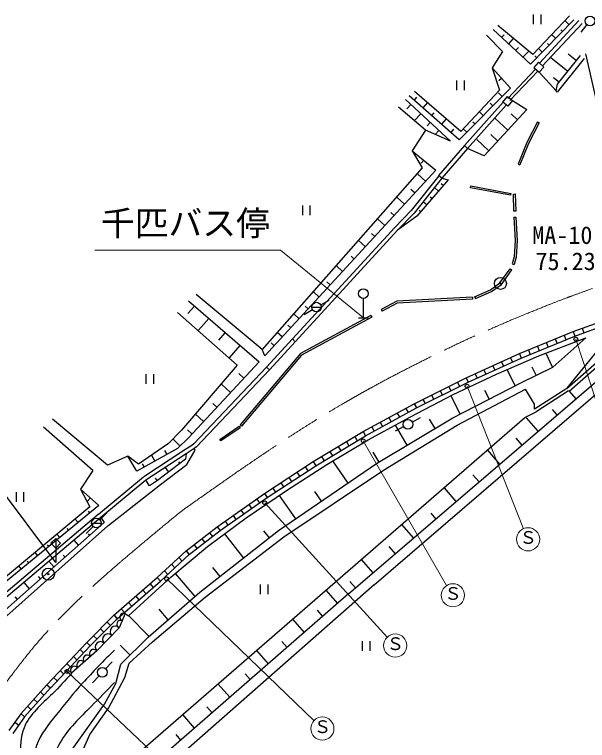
# Model space of a CAD drawing. Units: millimetres, scale not verified. Extents: x 40000 to 680000, y 20000 to 380000.
# Drawn here: x 97635 to 156975, y 243938 to 319103 of the extents above; entities that cross this region are included whole.
import ezdxf
from ezdxf.enums import TextEntityAlignment as Align

# ---------------------------------------------------------------- set-up
doc = ezdxf.new("R2010")
doc.units = ezdxf.units.MM
doc.header["$LTSCALE"] = 1000
doc.linetypes.add('CHAIN', pattern=[18.5, 12, -1.5, 3.5, -1.5])
for name, color, linetype, lineweight in [('M-BGD', 7, 'Continuous', 25), ('M-BMK', 2, 'CHAIN', 13), ('M-BMK-SRVR', 3, 'Continuous', 25), ('M-STR-HTXT', 7, 'Continuous', 13), ('M-STR-STR3', 7, 'Continuous', 25), ('M-STR-STRC', 7, 'Continuous', 25)]:
    doc.layers.add(name, color=color, linetype=linetype, lineweight=lineweight)
doc.styles.add('ＭＳ ゴシック', font='')
doc.styles.get('ＭＳ ゴシック').set_extended_font_data('MS Gothic')

msp = doc.modelspace()

# ---------------------------------------------------------------- linework, layer by layer
at = {"layer": 'M-BGD'}
for p, q in [((155103, 318957), (151299, 314961)), ((151395, 318103), (151395, 319103)), ((152145, 319103), (152145, 318103)), ((151299, 314961), (147676, 317966)), ((155577, 318556), (151066, 313949)), ((151994, 314078), (156087, 318488)), ((152328, 313777), (156417, 318182)), ((154643, 318473), (155078, 318047)), ((156919, 318055), (156279, 317285)), ((151066, 313949), (147209, 317552)), ((154198, 317529), (154388, 317342)), ((146505, 316974), (148175, 315286)), ((148342, 317012), (148083, 316735)), ((149291, 316617), (148787, 316078)), ((153286, 317012), (153684, 316623)), ((152835, 316119), (153016, 315941)), ((148175, 315286), (147107, 313594)), ((149817, 315677), (149537, 315377)), ((150851, 315283), (150286, 314678)), ((151942, 315546), (152293, 315202)), ((154985, 315017), (155824, 314344)), ((151519, 314832), (151729, 314626)), ((153171, 314648), (154936, 313235)), ((156634, 314557), (153844, 311075)), ((153868, 311901), (156237, 314860)), ((147107, 313594), (147855, 311262)), ((147107, 313594), (149011, 311483)), ((151606, 313451), (148732, 310405)), ((151906, 314156), (151422, 313617)), ((151422, 313617), (151970, 313124)), ((152455, 313663), (151906, 314156)), ((151970, 313124), (152455, 313663)), ((151829, 313251), (148950, 310199)), ((153740, 311199), (151970, 313124)), ((143452, 311272), (143452, 312272)), ((144202, 312272), (144202, 311272)), ((147810, 312271), (148080, 312515)), ((153469, 312594), (154050, 312128)), ((149011, 311483), (143687, 306127)), ((147855, 311262), (143861, 306992)), ((153740, 311199), (153868, 311901)), ((153844, 311075), (153740, 311199)), ((143687, 306127), (138497, 310694)), ((139280, 310539), (139015, 310238)), ((143861, 306992), (139043, 311128)), ((147745, 310988), (148134, 310601)), ((148200, 310041), (148695, 310627)), ((148695, 310627), (149217, 310187)), ((138117, 310292), (142804, 305980)), ((138254, 309336), (138667, 309786)), ((140402, 309994), (139918, 309444)), ((148228, 310021), (144228, 305543)), ((148564, 309721), (144563, 305243)), ((146896, 309914), (147175, 309636)), ((148723, 309601), (148200, 310041)), ((149217, 310187), (148723, 309601)), ((149217, 310187), (150696, 309252)), ((140183, 307119), (137409, 309506)), ((145789, 309032), (146184, 308639)), ((150696, 309252), (146278, 304457)), ((139039, 308102), (139708, 308828)), ((141076, 308920), (140830, 308641)), ((142342, 308294), (141854, 307740)), ((147393, 308358), (148734, 307123)), ((149060, 308807), (149723, 308196)), ((140370, 307573), (140692, 307923)), ((145116, 308006), (145336, 307787)), ((151802, 307994), (150678, 305836)), ((151979, 307901), (150860, 305753)), ((151802, 307994), (151979, 307901)), ((140183, 307119), (138828, 305002)), ((142804, 305980), (140183, 307119)), ((141188, 306675), (141582, 307104)), ((143112, 307236), (142813, 306896)), ((144106, 307284), (144473, 306919)), ((146960, 306691), (147704, 306005)), ((145501, 306162), (146770, 304992)), ((144224, 305538), (141538, 302445)), ((144563, 305243), (141877, 302150)), ((144565, 305245), (144228, 305543)), ((146278, 304457), (144563, 305243)), ((150678, 305836), (149789, 303599)), ((150860, 305753), (149975, 303525)), ((138828, 305002), (139857, 303224)), ((138828, 305002), (141277, 302974)), ((139754, 303706), (140014, 304020)), ((139857, 303224), (123273, 284425)), ((141277, 302974), (123562, 283748)), ((149789, 303599), (149975, 303525)), ((141564, 302399), (138716, 298807)), ((139381, 302598), (140219, 301826)), ((141877, 302150), (141538, 302445)), ((141877, 302150), (139017, 298542)), ((142561, 301974), (139308, 298214)), ((141813, 301603), (142057, 301392)), ((141877, 302150), (142561, 301974)), ((138676, 301037), (139117, 300630)), ((141168, 301147), (141555, 300812)), ((144844, 301165), (144881, 301362)), ((149012, 300390), (144844, 301165)), ((144881, 301362), (149048, 300586)), ((137266, 300161), (138033, 299454)), ((140693, 300236), (140902, 300056)), ((149048, 300586), (149012, 300390)), ((149296, 300517), (149496, 300523)), ((149354, 298735), (149296, 300517)), ((149496, 300523), (149554, 298742)), ((127486, 298325), (127486, 299325)), ((128236, 299325), (128236, 298325)), ((140000, 299723), (140351, 299420)), ((136601, 298610), (136955, 298284)), ((138716, 298807), (137009, 297058)), ((139017, 298542), (137300, 296783)), ((139526, 298860), (139721, 298691)), ((149554, 298742), (149354, 298735)), ((135221, 297955), (135995, 297242)), ((139308, 298214), (137300, 296783)), ((149360, 298114), (149559, 298125)), ((149360, 298114), (149500, 295711)), ((149559, 298125), (149700, 295710)), ((137009, 297058), (126433, 285507)), ((137300, 296783), (126728, 285237)), ((134607, 296414), (134945, 296103)), ((133227, 295750), (133981, 295056)), ((149500, 295711), (149382, 294025)), ((149700, 295710), (149580, 293992)), ((132488, 294077), (132808, 293783)), ((149382, 294025), (149183, 293279)), ((149580, 293992), (149376, 293227)), ((149183, 293279), (149376, 293227)), ((130987, 293071), (131617, 292490)), ((147911, 291309), (148980, 292774)), ((148054, 291166), (149141, 292656)), ((148980, 292774), (149141, 292656)), ((129981, 291435), (130340, 291104)), ((146930, 290591), (147911, 291309)), ((147030, 290417), (148054, 291166)), ((128554, 290414), (129176, 289841)), ((145281, 289877), (146930, 290591)), ((145361, 289693), (147030, 290417)), ((115660, 289442), (122966, 283132)), ((123273, 284425), (116433, 290114)), ((129349, 289051), (130222, 289538)), ((133762, 287712), (133762, 289712)), ((137219, 289411), (135622, 288553)), ((145062, 289844), (137219, 289411)), ((145073, 289645), (137275, 289214)), ((145062, 289844), (145073, 289645)), ((145281, 289877), (145361, 289693)), ((115599, 288138), (116270, 288914)), ((127729, 288912), (128048, 288618)), ((128413, 288807), (129413, 288807)), ((137275, 289214), (135717, 288377)), ((114501, 288258), (120694, 282794)), ((126542, 288132), (127115, 287604)), ((134545, 287957), (127237, 283996)), ((128491, 288538), (127649, 287999)), ((134545, 287957), (134640, 287781)), ((135622, 288553), (135717, 288377)), ((155492, 286271), (161144, 288322)), ((116700, 286418), (117751, 287636)), ((134640, 287781), (127365, 283838)), ((133262, 287712), (134262, 287712)), ((155672, 285804), (161307, 287850)), ((125942, 286930), (126240, 286655)), ((156441, 286615), (156611, 286145)), ((118798, 285387), (119463, 286157)), ((124846, 286210), (125378, 285719)), ((149925, 283993), (155492, 286271)), ((150123, 283533), (155672, 285804)), ((154558, 285889), (154747, 285426)), ((154838, 280377), (160810, 285641)), ((155483, 286267), (155672, 285804)), ((155501, 286274), (155672, 285804)), ((126434, 285508), (123745, 282593)), ((126728, 285237), (124039, 282322)), ((124200, 285099), (124528, 284797)), ((126434, 285508), (126697, 285203)), ((151921, 283750), (156818, 285621)), ((152708, 285132), (152897, 284669)), ((153384, 282577), (156818, 285621)), ((153633, 285510), (153822, 285047)), ((155070, 280114), (160991, 285335)), ((119898, 283564), (120995, 284835)), ((123562, 283748), (123273, 284425)), ((132251, 259142), (161758, 284460)), ((150858, 284375), (151048, 283912)), ((151783, 284753), (151973, 284290)), ((154838, 280377), (158167, 284452)), ((127237, 283996), (121002, 276625)), ((127365, 283838), (121154, 276495)), ((134872, 260041), (162293, 283643)), ((144407, 281498), (149925, 283993)), ((144622, 281046), (150123, 283533)), ((147557, 281882), (151921, 283750)), ((149000, 283574), (149206, 283119)), ((149917, 283989), (150123, 283533)), ((149934, 283996), (150123, 283533)), ((152654, 284030), (153363, 282567)), ((120694, 282794), (114920, 276056)), ((122966, 283132), (115640, 275284)), ((147167, 282745), (147373, 282290)), ((148083, 283160), (148289, 282704)), ((123749, 282597), (116217, 274643)), ((124039, 282322), (116483, 274343)), ((120861, 281948), (121395, 281449)), ((123749, 282597), (124039, 282322)), ((143064, 279757), (147557, 281882)), ((145333, 281916), (145539, 281461)), ((146250, 282331), (146456, 281875)), ((148632, 282342), (149495, 280671)), ((150153, 281011), (153384, 282577)), ((151221, 282616), (151647, 281735)), ((111283, 280851), (111283, 281851)), ((112033, 281851), (112033, 280851)), ((139039, 278810), (144407, 281498)), ((144399, 281493), (144622, 281046)), ((144416, 281502), (144622, 281046)), ((119107, 280813), (120013, 279968)), ((139270, 278367), (144622, 281046)), ((142615, 280600), (142838, 280153)), ((143024, 277330), (150153, 281011)), ((143507, 281047), (143730, 280600)), ((154838, 280377), (151485, 278236)), ((138641, 277440), (143064, 279757)), ((140831, 279707), (141054, 279260)), ((141723, 280154), (141946, 279706)), ((142823, 279630), (143803, 277732)), ((143475, 276589), (150562, 280299)), ((146307, 280222), (146795, 279277)), ((151477, 278746), (150562, 280299)), ((155000, 280124), (151646, 277983)), ((155077, 280121), (155765, 279318)), ((139939, 279260), (140162, 278813)), ((118179, 278819), (118585, 278439)), ((133744, 275920), (139039, 278810)), ((133992, 275486), (139270, 278367)), ((138151, 278326), (138391, 277887)), ((139031, 278806), (139270, 278367)), ((139047, 278814), (139270, 278367)), ((151485, 278236), (151477, 278746)), ((153325, 278219), (153817, 277647)), ((107725, 240290), (150492, 277371)), ((116356, 277753), (117205, 276960)), ((134253, 275052), (138641, 277440)), ((136392, 277365), (136631, 276926)), ((137272, 277845), (137511, 277407)), ((138809, 276905), (139689, 277395)), ((150492, 277371), (151646, 277983)), ((107269, 272448), (101575, 277222)), ((121002, 276625), (121154, 276495)), ((135122, 272616), (143024, 277330)), ((135512, 276885), (135752, 276446)), ((140595, 277198), (141174, 276226)), ((150641, 277355), (151843, 275953)), ((105747, 271885), (100639, 276362)), ((114920, 276056), (113589, 274680)), ((115565, 276102), (116014, 275683)), ((118893, 275117), (120899, 276486)), ((121012, 276320), (119006, 274951)), ((120899, 276486), (121012, 276320)), ((128572, 272814), (133744, 275920)), ((133735, 275915), (133992, 275486)), ((133753, 275925), (133992, 275486)), ((134632, 276405), (134872, 275966)), ((135856, 271934), (143475, 276589)), ((137045, 276572), (138281, 274500)), ((137939, 276435), (137049, 275975)), ((114052, 275139), (114775, 274417)), ((115640, 275284), (114520, 274162)), ((119006, 274951), (118893, 275117)), ((128837, 272390), (133992, 275486)), ((132876, 275399), (133133, 274970)), ((149546, 275248), (150172, 274519)), ((113589, 274680), (110464, 272564)), ((116014, 274492), (115185, 273951)), ((116217, 274643), (115995, 274479)), ((129974, 272525), (134253, 275052)), ((131157, 274367), (131415, 273938)), ((132017, 274883), (132274, 274454)), ((114520, 274162), (110309, 271815)), ((115185, 273951), (111016, 271222)), ((115404, 273616), (111235, 270888)), ((113158, 273970), (113399, 273537)), ((115404, 273616), (115337, 273059)), ((116233, 274158), (115404, 273616)), ((115498, 272507), (116360, 273999)), ((116483, 274343), (116233, 274158)), ((116360, 273999), (116233, 274158)), ((130298, 273851), (130556, 273422)), ((134759, 273775), (135364, 272760)), ((146607, 274003), (147864, 272538)), ((109375, 273367), (107269, 272448)), ((110464, 272564), (109375, 273367)), ((110309, 271815), (109375, 273367)), ((111817, 273489), (112171, 272853)), ((115337, 273059), (112429, 270846)), ((129439, 273335), (129697, 272906)), ((130574, 272879), (132146, 270581)), ((110854, 272595), (111056, 272232)), ((112739, 270452), (115498, 272507)), ((113224, 272190), (113580, 271722)), ((114610, 272790), (114747, 272610)), ((123533, 269521), (128572, 272814)), ((123814, 269108), (128837, 272390)), ((124959, 265665), (135122, 272616)), ((125799, 269826), (129974, 272525)), ((127727, 272261), (128000, 271843)), ((128564, 272808), (128837, 272390)), ((128580, 272819), (128837, 272390)), ((105747, 271885), (104475, 269951)), ((125512, 265028), (135856, 271934)), ((126889, 271714), (127163, 271296)), ((145114, 271445), (145740, 270716)), ((110980, 271196), (106317, 267351)), ((111235, 270888), (106571, 267042)), ((111606, 270293), (111235, 270888)), ((112429, 270846), (111606, 270293)), ((112211, 271100), (112397, 270824)), ((125215, 270620), (125488, 270202)), ((126052, 271167), (126326, 270749)), ((104475, 269951), (106352, 268254)), ((104475, 269951), (105429, 268122)), ((107287, 266158), (112739, 270452)), ((124377, 270073), (124651, 269655)), ((142121, 270113), (143357, 268672)), ((97831, 268632), (97831, 269632)), ((98581, 269632), (98581, 268632)), ((118627, 266065), (123533, 269521)), ((118924, 265663), (123814, 269108)), ((121613, 267008), (125799, 269826)), ((123526, 269516), (123814, 269108)), ((123540, 269526), (123814, 269108)), ((125048, 269320), (126723, 266871)), ((128711, 269706), (129398, 268701)), ((105185, 268704), (105486, 269037)), ((121896, 268368), (122184, 267959)), ((122711, 268942), (122999, 268534)), ((105429, 268122), (95587, 259919)), ((106352, 268254), (96398, 260084)), ((105253, 267674), (105411, 267482)), ((121081, 267794), (121369, 267385)), ((106313, 267347), (96056, 258660)), ((106571, 267042), (96338, 258374)), ((106473, 266795), (107185, 267498)), ((106571, 267042), (106927, 266501)), ((117624, 264040), (121613, 267008)), ((120266, 267220), (120554, 266811)), ((140736, 267478), (141258, 266870)), ((106927, 266501), (96395, 257175)), ((96835, 256860), (107287, 266158)), ((103944, 266829), (104214, 266499)), ((105765, 266089), (105061, 265379)), ((105617, 266444), (106617, 266444)), ((119451, 266646), (119739, 266237)), ((137724, 266300), (138941, 264882)), ((103064, 265894), (103230, 265692)), ((105253, 265341), (105413, 265160)), ((115410, 263566), (118627, 266065)), ((115734, 263184), (118924, 265663)), ((116811, 259280), (124959, 265665)), ((117820, 265438), (118127, 265043)), ((118618, 266058), (118924, 265663)), ((118636, 266072), (118924, 265663)), ((119370, 265339), (121338, 262827)), ((123429, 265655), (124006, 264918)), ((101403, 264355), (101898, 264850)), ((101898, 264850), (101898, 262350)), ((101898, 264850), (102393, 264355)), ((102054, 265258), (102315, 264940)), ((103784, 264681), (104263, 264141)), ((117022, 264818), (117329, 264424)), ((117387, 258780), (125512, 265028)), ((101013, 264197), (101172, 264003)), ((101898, 263860), (101403, 264355)), ((102393, 264355), (101898, 263860)), ((113831, 260856), (117624, 264040)), ((116225, 264199), (116531, 263804)), ((136386, 264030), (137048, 263258)), ((99725, 263390), (100007, 263046)), ((102670, 263124), (102865, 262903)), ((112423, 260811), (115410, 263566)), ((112757, 260439), (115734, 263184)), ((115395, 263552), (115734, 263184)), ((115427, 263579), (115734, 263184)), ((98952, 262514), (99116, 262315)), ((101197, 262490), (101725, 261894)), ((114652, 262867), (114991, 262499)), ((133553, 262684), (134751, 261287)), ((98042, 262016), (98328, 261668)), ((113909, 262182), (114248, 261814)), ((118151, 261845), (118887, 260906)), ((100087, 260907), (100317, 260647)), ((109433, 256861), (113831, 260856)), ((113166, 261496), (113505, 261129)), ((114267, 261222), (116323, 258855)), ((98586, 260279), (99164, 259626)), ((107938, 256913), (112423, 260811)), ((108280, 256547), (112757, 260439)), ((111678, 260164), (112006, 259786)), ((112423, 260811), (112751, 260434)), ((112423, 260811), (112762, 260444)), ((123118, 259087), (123118, 260087)), ((123868, 260087), (123868, 259087)), ((132364, 260391), (132934, 259728)), ((134872, 260041), (103362, 232379)), ((110933, 259516), (111261, 259138)), ((129875, 259496), (131075, 258118)), ((97666, 258812), (97920, 258525)), ((132251, 259142), (102504, 233237)), ((110187, 258868), (110515, 258491)), ((111471, 254642), (116811, 259280)), ((111911, 254137), (117387, 258780)), ((109442, 258220), (109770, 257843)), ((109085, 257072), (108460, 255616)), ((108697, 257573), (109025, 257195)), ((109085, 257072), (109433, 256861)), ((112566, 257540), (113530, 256430)), ((128971, 257437), (129541, 256782)), ((105125, 254081), (107938, 256913)), ((105484, 253732), (108280, 256547)), ((107925, 256900), (108280, 256547)), ((107952, 256925), (108280, 256547)), ((109433, 256862), (111561, 254732)), ((126425, 256504), (127631, 255119)), ((108460, 255616), (106168, 253217)), ((107226, 256196), (107581, 255844)), ((106527, 255492), (106882, 255140)), ((100983, 249716), (105125, 254081)), ((105121, 254076), (105484, 253732)), ((105129, 254085), (105484, 253732)), ((105828, 254788), (106183, 254436)), ((108656, 251828), (111471, 254642)), ((109503, 251932), (111911, 254137)), ((125332, 254181), (125859, 253576)), ((133682, 253210), (133682, 254210)), ((134432, 254210), (134432, 253210)), ((101345, 249372), (105484, 253732)), ((104432, 253350), (104794, 253006)), ((108562, 253807), (109598, 252770)), ((106168, 253217), (103533, 250895)), ((103742, 252623), (104104, 252279)), ((122692, 253267), (123905, 251874)), ((103052, 251896), (103415, 251552)), ((107069, 251365), (107749, 252095)), ((108116, 249838), (108656, 251828)), ((109063, 250466), (109503, 251932)), ((102362, 251170), (102725, 250825)), ((101672, 250443), (102035, 250099)), ((106399, 250635), (105709, 249915)), ((107371, 247267), (109063, 250466)), ((121529, 250843), (122043, 250253)), ((100983, 249716), (98279, 246706)), ((100983, 249716), (101345, 249372)), ((100983, 249716), (101355, 249382)), ((106956, 247711), (108116, 249838)), ((118739, 249776), (119928, 248410)), ((101355, 249382), (98672, 246395)), ((100312, 248969), (100684, 248635)), ((99641, 248223), (100013, 247888)), ((98970, 247476), (99342, 247142)), ((103598, 242998), (106956, 247711)), ((117562, 247423), (118093, 246813)), ((98279, 246706), (97063, 244961)), ((98300, 246729), (98672, 246395)), ((105433, 244555), (107371, 247267)), ((115028, 246622), (116255, 245212)), ((98672, 246395), (97474, 244676)), ((97662, 245821), (98073, 245535)), ((104676, 242840), (105433, 244555)), ((114334, 244550), (114834, 243975))]:
    msp.add_line(p, q, dxfattribs=at)
for centre, radius in [((157242, 318440), 500), ((133762, 290212), 500), ((128913, 288807), 500), ((155770, 285481), 200), ((144508, 280626), 200), ((138381, 276665), 500), ((133741, 274964), 200), ((123552, 268539), 200), ((106117, 266444), 500), ((113396, 260668), 200), ((103080, 251091), 200), ((106737, 250995), 500)]:
    msp.add_circle(centre, radius, dxfattribs=at)
for centre, radius, start, end in [((108929, 256708), 396, 66.77395, 246.77395), ((108616, 255980), 396, 66.77395, 246.77395), ((108078, 255216), 553, 46.30135, 226.30135), ((107314, 254416), 553, 46.30135, 226.30135), ((106550, 253617), 553, 46.30135, 226.30135), ((105839, 252927), 439, 41.38536, 221.38536), ((105180, 252346), 439, 41.38536, 221.38536), ((104521, 251766), 439, 41.38536, 221.38536), ((103862, 251185), 439, 41.38536, 221.38536)]:
    msp.add_arc(centre, radius, start, end, dxfattribs=at)
for points, knots in [([(107982, 253294), (106862, 252169), (105741, 251043), (104688, 249872), (103753, 248832), (102871, 247756), (101976, 246643), (101162, 245630), (100337, 244586), (99910, 243414), (99330, 241826), (99479, 240003), (99393, 238248), (99326, 236880), (99116, 235555), (98812, 234244), (98621, 233422), (98394, 232606), (98166, 231790)], [0, 0, 0, 0, 1, 1, 1, 2, 2, 2, 3, 3, 3, 4, 4, 4, 5, 5, 5, 6, 6, 6, 6]), ([(103521, 250875), (102896, 250171), (102271, 249467), (101578, 248785), (100460, 247683), (99164, 246636), (98622, 245254), (98256, 244324), (98233, 243241), (98191, 242183), (98109, 240093), (97956, 238100), (97732, 236070), (97616, 235020), (97480, 233960), (97215, 232942), (96696, 230947), (95681, 229110), (95149, 227087), (94819, 225831), (94675, 224503), (94891, 223241), (95000, 222598), (95204, 221972), (95407, 221347)], [0, 0, 0, 0, 1, 1, 1, 2, 2, 2, 3, 3, 3, 4, 4, 4, 5, 5, 5, 6, 6, 6, 7, 7, 7, 8, 8, 8, 8]), ([(107982, 249936), (107194, 249116), (106407, 248295), (105592, 247482), (104416, 246309), (103184, 245152), (102364, 243737), (101854, 242858), (101504, 241881), (101201, 240895), (100638, 239061), (100241, 237201), (99845, 235342)], [0, 0, 0, 0, 1, 1, 1, 2, 2, 2, 3, 3, 3, 4, 4, 4, 4])]:
    msp.add_open_spline(points, degree=3, knots=knots, dxfattribs=at)
at = {"layer": 'M-BMK'}
for points, knots in [([(149469, 287640), (150595, 288097), (151721, 288554), (152850, 289002), (153657, 289322), (154465, 289637), (155278, 289937), (156019, 290211), (156764, 290472), (157509, 290733)], [0, 0, 0, 0, 1, 1, 1, 2, 2, 2, 3, 3, 3, 3]), ([(114882, 267658), (120330, 271513), (125779, 275368), (131526, 278736), (135368, 280986), (139343, 283019), (143366, 284934), (144038, 285254), (144710, 285570), (145389, 285873), (146068, 286177), (146753, 286467), (147436, 286761), (148115, 287052), (148792, 287346), (149469, 287640)], [0, 0, 0, 0, 1, 1, 1, 2, 2, 2, 3, 3, 3, 4, 4, 4, 5, 5, 5, 5]), ([(114882, 267658), (112780, 265927), (110678, 264195), (108606, 262416), (105445, 259700), (102356, 256873), (99687, 253688), (98017, 251694), (96512, 249560), (94909, 247508), (90627, 242026), (85649, 237136), (80671, 232245)], [0, 0, 0, 0, 1, 1, 1, 2, 2, 2, 3, 3, 3, 4, 4, 4, 4])]:
    msp.add_open_spline(points, degree=3, knots=knots, dxfattribs=at)
at = {"layer": 'M-BMK-SRVR'}
for centre, radius in [((147960, 291260), 625), ((147960, 291260), 70), ((101135, 261159), 625), ((101135, 261159), 70)]:
    msp.add_circle(centre, radius, dxfattribs=at)
at = {"layer": 'M-STR-HTXT'}
for p, q in [((125167, 294716), (105956, 294716)), ((133762, 287712), (125167, 294716)), ((155770, 285481), (159838, 273038)), ((144508, 280626), (150347, 265867)), ((133741, 274964), (142371, 259968)), ((123552, 268539), (136233, 254632)), ((113396, 260668), (128651, 246002)), ((103080, 251091), (118117, 236851))]:
    msp.add_line(p, q, dxfattribs=at)
for centre in [(150828, 264767), (143035, 258969), (137062, 253765), (129518, 245173)]:
    msp.add_circle(centre, 1200, dxfattribs=at)
at = {"layer": 'M-STR-STR3'}
msp.add_line((160583, 298436), (156791, 315040), dxfattribs=at)
at = {"layer": 'M-STR-STRC'}
msp.add_line((101898, 262350), (92112, 275483), dxfattribs=at)

# ---------------------------------------------------------------- texts
at = {"layer": 'M-BMK-SRVR', "style": 'ＭＳ ゴシック'}
for s, p in [('MA-10F', (151251, 294796)), ('75.23', (151590, 292089))]:
    msp.add_text(s, height=1833, dxfattribs=at).set_placement(p, align=Align.BOTTOM_LEFT)
at = {"layer": 'M-STR-HTXT', "style": 'ＭＳ ゴシック'}
for s, height, p in [('千匹バス停', 2566, (106583, 295455)), ('Ｓ', 1320, (149938, 263906)), ('Ｓ', 1320, (142145, 258108)), ('Ｓ', 1320, (136173, 252904)), ('Ｓ', 1320, (128628, 244311))]:
    msp.add_text(s, height=height, dxfattribs=at).set_placement(p, align=Align.BOTTOM_LEFT)

doc.saveas('drawing.dxf')
